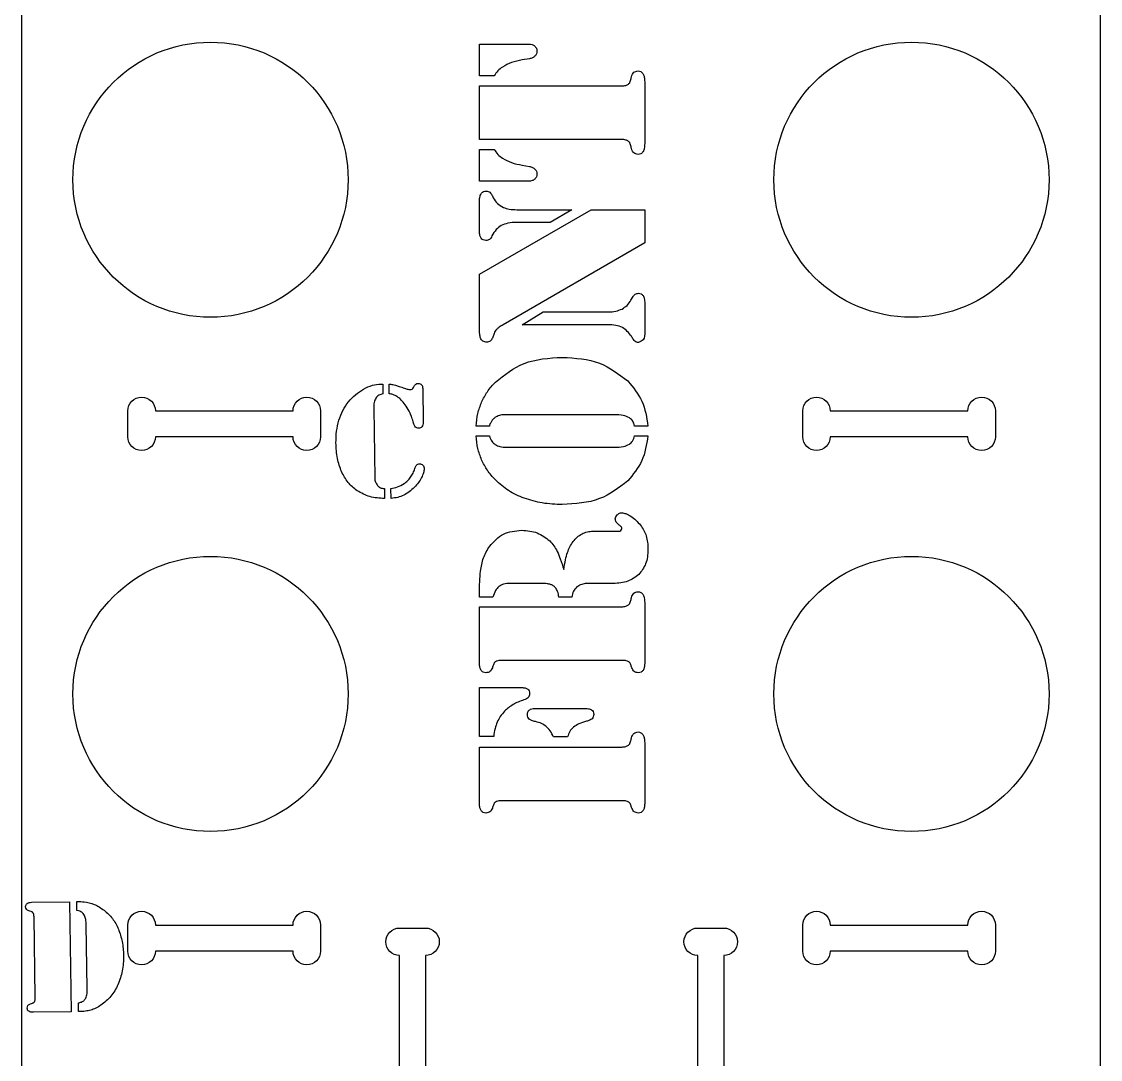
# Model space of a CAD drawing. Header units: inches. Extents: x -96 to 0, y -48 to 0.
# Drawn here: x -20.747 to -15.847, y -23.972 to -19.256 of the extents above; entities that cross this region are included whole.
import ezdxf

# ---------------------------------------------------------------- set-up
doc = ezdxf.new("R2010")
doc.units = ezdxf.units.IN
doc.layers.get('0').update_dxf_attribs({"linetype": 'CONTINUOUS'})

msp = doc.modelspace()

# ---------------------------------------------------------------- linework, layer by layer
for p, q in [((-18.6665, -19.5028), (-18.6665, -19.3583)), ((-18.6665, -19.3583), (-18.4418, -19.3583)), ((-18.4401, -19.4253), (-18.4736, -19.4308)), ((-18.6, -19.5028), (-18.6665, -19.5028)), ((-18.6665, -19.7924), (-18.6665, -19.5484)), ((-18.6665, -19.5484), (-18.0209, -19.5484)), ((-17.9165, -19.5297), (-17.9165, -19.811)), ((-18.0209, -19.7924), (-18.6665, -19.7924)), ((-18.6665, -19.9814), (-18.6665, -19.8369)), ((-18.6665, -19.8369), (-18.6, -19.8369)), ((-18.4736, -19.9088), (-18.4401, -19.9143)), ((-18.4418, -19.9814), (-18.6665, -19.9814)), ((-18.6665, -20.2099), (-18.6665, -20.0726)), ((-18.6665, -20.4034), (-18.1588, -20.111)), ((-18.4973, -20.111), (-18.2467, -20.111)), ((-18.2467, -20.111), (-18.3451, -20.1693)), ((-18.1588, -20.111), (-17.9165, -20.111)), ((-17.9165, -20.111), (-17.9165, -20.261)), ((-18.3451, -20.1693), (-18.4973, -20.1693)), ((-17.9165, -20.261), (-18.5594, -20.6341)), ((-18.6665, -20.644), (-18.6665, -20.4034)), ((-17.9786, -20.5215), (-17.9692, -20.505)), ((-18.4736, -20.6336), (-18.3769, -20.5753)), ((-18.3769, -20.5753), (-18.0824, -20.5753)), ((-17.9165, -20.5374), (-17.9165, -20.6643)), ((-18.6006, -20.6737), (-18.6083, -20.6946)), ((-18.0824, -20.6336), (-18.4736, -20.6336)), ((-19.1146, -20.903), (-19.1062, -20.9033)), ((-19.1062, -20.9033), (-19.1055, -20.9476)), ((-19.0765, -20.9475), (-19.0772, -20.9032)), ((-18.9664, -20.9187), (-18.9617, -20.9098)), ((-18.9245, -20.9235), (-18.9222, -21.0759)), ((-19.1473, -21.0123), (-19.1424, -21.3306)), ((-18.0539, -21.0424), (-18.5451, -21.0424)), ((-18.622, -21.094), (-18.6813, -21.094)), ((-17.9017, -21.094), (-17.9621, -21.094)), ((-18.6813, -21.1391), (-18.622, -21.1391)), ((-17.9621, -21.1391), (-17.9017, -21.1391)), ((-18.5451, -21.1902), (-18.0539, -21.1902)), ((-19.0988, -21.3783), (-19.0981, -21.423)), ((-19.0681, -21.4225), (-19.0688, -21.3778)), ((-18.1511, -21.5715), (-18.0374, -21.5715)), ((-18.3813, -21.8094), (-18.5269, -21.8094)), ((-18.0588, -21.8094), (-18.1511, -21.8094)), ((-18.6665, -21.8715), (-18.6665, -21.8572)), ((-18.6055, -21.8715), (-18.6665, -21.8715)), ((-18.2473, -21.8709), (-18.3061, -21.8709)), ((-17.9165, -21.8957), (-17.9165, -22.1737)), ((-18.6665, -22.1737), (-18.6665, -21.9149)), ((-18.6665, -21.9149), (-18.0209, -21.9149)), ((-18.0165, -22.1588), (-18.5665, -22.1588)), ((-18.6665, -22.5039), (-18.6665, -22.2825)), ((-18.6665, -22.2825), (-18.4747, -22.2825)), ((-18.4028, -22.377), (-18.1934, -22.377)), ((-18.6022, -22.5039), (-18.6665, -22.5039)), ((-18.2665, -22.5067), (-18.3302, -22.5067)), ((-17.9165, -22.533), (-17.9165, -22.811)), ((-18.6665, -22.811), (-18.6665, -22.5523)), ((-18.6665, -22.5523), (-18.0209, -22.5523)), ((-18.0165, -22.7962), (-18.5665, -22.7962)), ((-20.7009, -23.2578), (-20.5284, -23.2552)), ((-20.5284, -23.2552), (-20.5206, -23.7551)), ((-20.4952, -23.2953), (-20.4958, -23.2547)), ((-20.6843, -23.691), (-20.69, -23.3244)), ((-20.4483, -23.6492), (-20.4528, -23.3602)), ((-20.488, -23.7546), (-20.4887, -23.715)), ((-20.5206, -23.7551), (-20.6931, -23.7578))]:
    msp.add_line(p, q)
for points in [[(-17.6755, -23.3747), (-17.5574, -23.3747, -1), (-17.5574, -23.4997), (-17.5574, -33.3908, 0.32705), (-15.8465, -31.055), (-15.8465, -17.055, 1), (-20.7465, -17.055), (-20.7465, -31.055, 0.327738), (-19.0298, -33.3927), (-19.0298, -23.4997, -1), (-19.0298, -23.3747), (-18.9117, -23.3747, -1), (-18.9117, -23.4997), (-18.9117, -33.2192, 0.140052), (-17.6755, -33.2176), (-17.6755, -23.4997, -1)], [(-19.3887, -21.0249), (-19.3887, -21.143, -1), (-19.5137, -21.143), (-20.1387, -21.143, -1), (-20.2637, -21.143), (-20.2637, -21.0249, -1), (-20.1387, -21.0249), (-19.5137, -21.0249, -1)], [(-17.1985, -21.143), (-17.1985, -21.0249, -1), (-17.0735, -21.0249), (-16.4485, -21.0249, -1), (-16.3235, -21.0249), (-16.3235, -21.143, -1), (-16.4485, -21.143), (-17.0735, -21.143, -1)], [(-20.2637, -23.4793), (-20.2637, -23.3612, -1), (-20.1387, -23.3612), (-19.5137, -23.3612, -1), (-19.3887, -23.3612), (-19.3887, -23.4793, -1), (-19.5137, -23.4793), (-20.1387, -23.4793, -1)], [(-17.1985, -23.4793), (-17.1985, -23.3612, -1), (-17.0735, -23.3612), (-16.4485, -23.3612, -1), (-16.3235, -23.3612), (-16.3235, -23.4793, -1), (-16.4485, -23.4793), (-17.0735, -23.4793, -1)]]:
    msp.add_lwpolyline(points, format="xyb", close=True)
for centre in [(-19.8882, -19.9749), (-16.7048, -19.9749), (-19.8882, -22.3112), (-16.7048, -22.3112)]:
    msp.add_circle(centre, 0.625)
for points, knots in [([(-18.4418, -19.3583), (-18.4368, -19.3586), (-18.4273, -19.3592), (-18.4196, -19.3647), (-18.4159, -19.3674)], [0, 0, 0, 0, 0.03708432, 0.07080228, 0.07080228, 0.07080228, 0.07080228]), ([(-18.4159, -19.3674), (-18.4131, -19.3706), (-18.4072, -19.3773), (-18.4064, -19.3862), (-18.4061, -19.3907)], [0, 0, 0, 0, 0.03238661, 0.06594983, 0.06594983, 0.06594983, 0.06594983]), ([(-18.4061, -19.3907), (-18.4064, -19.3951), (-18.4071, -19.4036), (-18.4125, -19.4103), (-18.4151, -19.4135)], [0, 0, 0, 0, 0.03243916, 0.06364702, 0.06364702, 0.06364702, 0.06364702]), ([(-18.4736, -19.4308), (-18.4898, -19.434), (-18.5209, -19.4402), (-18.5488, -19.4554), (-18.5621, -19.4627)], [0, 0, 0, 0, 0.1249013, 0.2400624, 0.2400624, 0.2400624, 0.2400624]), ([(-18.4151, -19.4135), (-18.4186, -19.4163), (-18.4259, -19.4222), (-18.4352, -19.4243), (-18.4401, -19.4253)], [0, 0, 0, 0, 0.0333425, 0.07108909, 0.07108909, 0.07108909, 0.07108909]), ([(-18.5621, -19.4627), (-18.5695, -19.4681), (-18.5845, -19.4792), (-18.5948, -19.4949), (-18.6, -19.5028)], [0, 0, 0, 0, 0.0693761, 0.1411802, 0.1411802, 0.1411802, 0.1411802]), ([(-17.9764, -19.5067), (-17.9738, -19.499), (-17.9688, -19.4842), (-17.9535, -19.4815), (-17.9462, -19.4803)], [0, 0, 0, 0, 0.0569732, 0.1096019, 0.1096019, 0.1096019, 0.1096019]), ([(-17.9462, -19.4803), (-17.9416, -19.481), (-17.9319, -19.4825), (-17.9261, -19.4904), (-17.9231, -19.4946)], [0, 0, 0, 0, 0.03402827, 0.07154099, 0.07154099, 0.07154099, 0.07154099]), ([(-17.9231, -19.4946), (-17.9212, -19.4992), (-17.9165, -19.5104), (-17.9165, -19.5226), (-17.9165, -19.5297)], [0, 0, 0, 0, 0.03773883, 0.09163268, 0.09163268, 0.09163268, 0.09163268]), ([(-18.0209, -19.5484), (-18.0146, -19.5483), (-18.0036, -19.5482), (-17.9941, -19.5426), (-17.9901, -19.5402)], [0, 0, 0, 0, 0.04704462, 0.0821525, 0.0821525, 0.0821525, 0.0821525]), ([(-17.9901, -19.5402), (-17.9885, -19.5388), (-17.9857, -19.5365), (-17.984, -19.5333), (-17.9833, -19.5319)], [0, 0, 0, 0, 0.01567019, 0.02748822, 0.02748822, 0.02748822, 0.02748822]), ([(-17.9833, -19.5319), (-17.9824, -19.5292), (-17.98, -19.5208), (-17.9778, -19.5123), (-17.9764, -19.5067)], [0, 0, 0, 0, 0.02180639, 0.06653113, 0.06653113, 0.06653113, 0.06653113]), ([(-17.9901, -19.8006), (-17.9941, -19.7982), (-18.0036, -19.7926), (-18.0146, -19.7925), (-18.0209, -19.7924)], [0, 0, 0, 0, 0.03510724, 0.08215221, 0.08215221, 0.08215221, 0.08215221]), ([(-18.6, -19.8369), (-18.5948, -19.8449), (-18.5847, -19.8607), (-18.5695, -19.8716), (-18.5621, -19.877)], [0, 0, 0, 0, 0.0723646, 0.1412972, 0.1412972, 0.1412972, 0.1412972]), ([(-17.9833, -19.8083), (-17.984, -19.807), (-17.9856, -19.8039), (-17.9885, -19.8018), (-17.9901, -19.8006)], [0, 0, 0, 0, 0.01152046, 0.0264876, 0.0264876, 0.0264876, 0.0264876]), ([(-17.9764, -19.8336), (-17.9778, -19.8279), (-17.98, -19.8194), (-17.9824, -19.811), (-17.9833, -19.8083)], [0, 0, 0, 0, 0.0447248, 0.06653112, 0.06653112, 0.06653112, 0.06653112]), ([(-17.9462, -19.8599), (-17.9535, -19.8587), (-17.9688, -19.8561), (-17.9738, -19.8413), (-17.9764, -19.8336)], [0, 0, 0, 0, 0.0526287, 0.1096019, 0.1096019, 0.1096019, 0.1096019]), ([(-17.9165, -19.811), (-17.9166, -19.8182), (-17.9168, -19.8309), (-17.9218, -19.8425), (-17.9239, -19.8476)], [0, 0, 0, 0, 0.05411088, 0.09549994, 0.09549994, 0.09549994, 0.09549994]), ([(-18.5621, -19.877), (-18.5488, -19.8843), (-18.5209, -19.8994), (-18.4898, -19.9056), (-18.4736, -19.9088)], [0, 0, 0, 0, 0.1151612, 0.2400624, 0.2400624, 0.2400624, 0.2400624]), ([(-17.9239, -19.8476), (-17.9267, -19.8512), (-17.9324, -19.8585), (-17.9415, -19.8594), (-17.9462, -19.8599)], [0, 0, 0, 0, 0.03330596, 0.06719887, 0.06719887, 0.06719887, 0.06719887]), ([(-18.4401, -19.9143), (-18.4352, -19.9154), (-18.4259, -19.9174), (-18.4186, -19.9234), (-18.4151, -19.9262)], [0, 0, 0, 0, 0.03774658, 0.07108909, 0.07108909, 0.07108909, 0.07108909]), ([(-18.4151, -19.9262), (-18.4125, -19.9294), (-18.4071, -19.9361), (-18.4064, -19.9446), (-18.4061, -19.949)], [0, 0, 0, 0, 0.03120786, 0.06364702, 0.06364702, 0.06364702, 0.06364702]), ([(-18.4159, -19.9723), (-18.4196, -19.975), (-18.4273, -19.9805), (-18.4368, -19.9811), (-18.4418, -19.9814)], [0, 0, 0, 0, 0.03371782, 0.07080195, 0.07080195, 0.07080195, 0.07080195]), ([(-18.4061, -19.949), (-18.4064, -19.9535), (-18.4072, -19.9623), (-18.4131, -19.969), (-18.4159, -19.9723)], [0, 0, 0, 0, 0.03356416, 0.06595038, 0.06595038, 0.06595038, 0.06595038]), ([(-18.6665, -20.0726), (-18.6666, -20.0646), (-18.6667, -20.0515), (-18.6602, -20.0402), (-18.6577, -20.0358)], [0, 0, 0, 0, 0.05922792, 0.09761489, 0.09761489, 0.09761489, 0.09761489]), ([(-18.6577, -20.0358), (-18.6547, -20.033), (-18.6487, -20.0277), (-18.6407, -20.0268), (-18.6368, -20.0264)], [0, 0, 0, 0, 0.03021816, 0.05943631, 0.05943631, 0.05943631, 0.05943631]), ([(-18.6368, -20.0264), (-18.6334, -20.0265), (-18.6271, -20.0267), (-18.6219, -20.0301), (-18.6195, -20.0317)], [0, 0, 0, 0, 0.02585756, 0.04669954, 0.04669954, 0.04669954, 0.04669954]), ([(-18.6195, -20.0317), (-18.6172, -20.0345), (-18.6109, -20.0422), (-18.6066, -20.0511), (-18.6039, -20.0567)], [0, 0, 0, 0, 0.02836754, 0.07513411, 0.07513411, 0.07513411, 0.07513411]), ([(-18.6039, -20.0567), (-18.5982, -20.0658), (-18.5867, -20.0843), (-18.5678, -20.0951), (-18.5583, -20.1006)], [0, 0, 0, 0, 0.0805992, 0.1631501, 0.1631501, 0.1631501, 0.1631501]), ([(-18.5583, -20.1006), (-18.5495, -20.1036), (-18.5298, -20.1105), (-18.5089, -20.1108), (-18.4973, -20.111)], [0, 0, 0, 0, 0.0702134, 0.158038, 0.158038, 0.158038, 0.158038]), ([(-18.5679, -20.1827), (-18.5759, -20.1885), (-18.5935, -20.2011), (-18.6042, -20.22), (-18.6099, -20.2303)], [0, 0, 0, 0, 0.074628, 0.1629284, 0.1629284, 0.1629284, 0.1629284]), ([(-18.4973, -20.1693), (-18.511, -20.1695), (-18.5354, -20.1699), (-18.558, -20.1788), (-18.5679, -20.1827)], [0, 0, 0, 0, 0.1038017, 0.1839035, 0.1839035, 0.1839035, 0.1839035]), ([(-18.6596, -20.241), (-18.6616, -20.2369), (-18.6663, -20.2271), (-18.6664, -20.2162), (-18.6665, -20.2099)], [0, 0, 0, 0, 0.0345018, 0.081631, 0.081631, 0.081631, 0.081631]), ([(-18.6099, -20.2303), (-18.6116, -20.2337), (-18.6146, -20.2397), (-18.6196, -20.2442), (-18.6217, -20.2462)], [0, 0, 0, 0, 0.02869341, 0.05077419, 0.05077419, 0.05077419, 0.05077419]), ([(-18.6379, -20.2506), (-18.6424, -20.2503), (-18.6509, -20.2498), (-18.6569, -20.2438), (-18.6596, -20.241)], [0, 0, 0, 0, 0.03318872, 0.06220488, 0.06220488, 0.06220488, 0.06220488]), ([(-18.6217, -20.2462), (-18.6241, -20.2475), (-18.6291, -20.2502), (-18.6349, -20.2505), (-18.6379, -20.2506)], [0, 0, 0, 0, 0.02014037, 0.04316329, 0.04316329, 0.04316329, 0.04316329]), ([(-18.0192, -20.5624), (-18.0113, -20.5573), (-17.9947, -20.5467), (-17.9841, -20.5301), (-17.9786, -20.5215)], [0, 0, 0, 0, 0.0712118, 0.1481097, 0.1481097, 0.1481097, 0.1481097]), ([(-17.9692, -20.505), (-17.9662, -20.5008), (-17.96, -20.4925), (-17.9497, -20.4913), (-17.9445, -20.4907)], [0, 0, 0, 0, 0.0377538, 0.07549488, 0.07549488, 0.07549488, 0.07549488]), ([(-17.9445, -20.4907), (-17.9405, -20.4912), (-17.9322, -20.4921), (-17.9265, -20.4981), (-17.9236, -20.5012)], [0, 0, 0, 0, 0.03004818, 0.06100602, 0.06100602, 0.06100602, 0.06100602]), ([(-17.9236, -20.5012), (-17.9216, -20.5056), (-17.9163, -20.517), (-17.9164, -20.5297), (-17.9165, -20.5374)], [0, 0, 0, 0, 0.03680022, 0.09489515, 0.09489515, 0.09489515, 0.09489515]), ([(-18.0824, -20.5753), (-18.0706, -20.575), (-18.0487, -20.5744), (-18.0285, -20.5662), (-18.0192, -20.5624)], [0, 0, 0, 0, 0.0893468, 0.1649829, 0.1649829, 0.1649829, 0.1649829]), ([(-18.6626, -20.6946), (-18.6637, -20.6888), (-18.6669, -20.6721), (-18.6667, -20.6551), (-18.6665, -20.644)], [0, 0, 0, 0, 0.0445679, 0.1290373, 0.1290373, 0.1290373, 0.1290373]), ([(-18.5885, -20.6539), (-18.5911, -20.6567), (-18.5964, -20.6625), (-18.5991, -20.6699), (-18.6006, -20.6737)], [0, 0, 0, 0, 0.02877083, 0.05937885, 0.05937885, 0.05937885, 0.05937885]), ([(-18.5594, -20.6341), (-18.5654, -20.6376), (-18.5756, -20.6435), (-18.5847, -20.6509), (-18.5885, -20.6539)], [0, 0, 0, 0, 0.05296044, 0.08952892, 0.08952892, 0.08952892, 0.08952892]), ([(-17.9764, -20.6863), (-17.9889, -20.671), (-18.0161, -20.6377), (-18.0592, -20.635), (-18.0824, -20.6336)], [0, 0, 0, 0, 0.144844, 0.3132391, 0.3132391, 0.3132391, 0.3132391]), ([(-17.9165, -20.6643), (-17.9163, -20.6787), (-17.9159, -20.7024), (-17.9368, -20.711), (-17.9451, -20.7143)], [0, 0, 0, 0, 0.0969622, 0.1599744, 0.1599744, 0.1599744, 0.1599744]), ([(-18.6514, -20.7077), (-18.6538, -20.706), (-18.6587, -20.7025), (-18.6613, -20.6972), (-18.6626, -20.6946)], [0, 0, 0, 0, 0.02264957, 0.04463946, 0.04463946, 0.04463946, 0.04463946]), ([(-18.6341, -20.7127), (-18.6371, -20.7125), (-18.6433, -20.7121), (-18.6487, -20.7092), (-18.6514, -20.7077)], [0, 0, 0, 0, 0.02306772, 0.04618324, 0.04618324, 0.04618324, 0.04618324]), ([(-18.6181, -20.7077), (-18.6206, -20.7092), (-18.6255, -20.7121), (-18.6312, -20.7125), (-18.6341, -20.7127)], [0, 0, 0, 0, 0.02137719, 0.04289056, 0.04289056, 0.04289056, 0.04289056]), ([(-18.6083, -20.6946), (-18.6094, -20.6972), (-18.6115, -20.7024), (-18.6159, -20.706), (-18.6181, -20.7077)], [0, 0, 0, 0, 0.02122293, 0.04244564, 0.04244564, 0.04244564, 0.04244564]), ([(-17.9607, -20.7091), (-17.9631, -20.7064), (-17.9691, -20.6994), (-17.9736, -20.6913), (-17.9764, -20.6863)], [0, 0, 0, 0, 0.02727355, 0.07041673, 0.07041673, 0.07041673, 0.07041673]), ([(-17.9451, -20.7143), (-17.9481, -20.7142), (-17.9538, -20.7139), (-17.9585, -20.7106), (-17.9607, -20.7091)], [0, 0, 0, 0, 0.02274687, 0.04267561, 0.04267561, 0.04267561, 0.04267561]), ([(-18.5945, -20.894), (-18.5527, -20.8614), (-18.4638, -20.7918), (-18.3507, -20.7853), (-18.2907, -20.7819)], [0, 0, 0, 0, 0.394574, 0.8402583, 0.8402583, 0.8402583, 0.8402583]), ([(-18.2907, -20.7819), (-18.232, -20.7851), (-18.1217, -20.7911), (-18.0343, -20.8579), (-17.9934, -20.8891)], [0, 0, 0, 0, 0.4362311, 0.8192709, 0.8192709, 0.8192709, 0.8192709]), ([(-19.1928, -20.9258), (-19.1798, -20.9193), (-19.1551, -20.907), (-19.1276, -20.9043), (-19.1146, -20.903)], [0, 0, 0, 0, 0.1097755, 0.2085421, 0.2085421, 0.2085421, 0.2085421]), ([(-19.0772, -20.9032), (-19.0718, -20.904), (-19.062, -20.9055), (-19.0523, -20.9079), (-19.048, -20.9089)], [0, 0, 0, 0, 0.04199412, 0.07567327, 0.07567327, 0.07567327, 0.07567327]), ([(-19.048, -20.9089), (-19.0427, -20.9105), (-19.0291, -20.9147), (-19.0156, -20.9194), (-19.0073, -20.9222)], [0, 0, 0, 0, 0.0419638, 0.1087272, 0.1087272, 0.1087272, 0.1087272]), ([(-19.0073, -20.9222), (-19.0022, -20.924), (-18.994, -20.9269), (-18.9855, -20.928), (-18.9823, -20.9284)], [0, 0, 0, 0, 0.0414891, 0.06558096, 0.06558096, 0.06558096, 0.06558096]), ([(-18.9823, -20.9284), (-18.979, -20.928), (-18.9723, -20.927), (-18.9683, -20.9215), (-18.9664, -20.9187)], [0, 0, 0, 0, 0.02448392, 0.04949259, 0.04949259, 0.04949259, 0.04949259]), ([(-18.9617, -20.9098), (-18.9599, -20.9072), (-18.9559, -20.9017), (-18.949, -20.9011), (-18.9454, -20.9008)], [0, 0, 0, 0, 0.02319598, 0.0496113, 0.0496113, 0.0496113, 0.0496113]), ([(-18.9454, -20.9008), (-18.9423, -20.9009), (-18.9366, -20.9011), (-18.9322, -20.9047), (-18.9301, -20.9064)], [0, 0, 0, 0, 0.02252306, 0.04236138, 0.04236138, 0.04236138, 0.04236138]), ([(-18.9301, -20.9064), (-18.9285, -20.9087), (-18.925, -20.9138), (-18.9247, -20.9201), (-18.9245, -20.9235)], [0, 0, 0, 0, 0.02097701, 0.04655381, 0.04655381, 0.04655381, 0.04655381]), ([(-18.6572, -20.9855), (-18.649, -20.9692), (-18.6324, -20.9359), (-18.6073, -20.9082), (-18.5945, -20.894)], [0, 0, 0, 0, 0.1379084, 0.282783, 0.282783, 0.282783, 0.282783]), ([(-17.9934, -20.8891), (-17.969, -20.9185), (-17.9194, -20.9782), (-17.9076, -21.055), (-17.9017, -21.094)], [0, 0, 0, 0, 0.2858046, 0.5800347, 0.5800347, 0.5800347, 0.5800347]), ([(-19.2621, -20.9841), (-19.252, -20.9726), (-19.2318, -20.9498), (-19.2058, -20.9338), (-19.1928, -20.9258)], [0, 0, 0, 0, 0.1153785, 0.2309523, 0.2309523, 0.2309523, 0.2309523]), ([(-19.1374, -20.9671), (-19.1404, -20.9734), (-19.1472, -20.9877), (-19.1473, -21.0035), (-19.1473, -21.0123)], [0, 0, 0, 0, 0.0526572, 0.118828, 0.118828, 0.118828, 0.118828]), ([(-19.1055, -20.9476), (-19.1121, -20.9492), (-19.1249, -20.9523), (-19.1334, -20.9623), (-19.1374, -20.9671)], [0, 0, 0, 0, 0.05060656, 0.09733552, 0.09733552, 0.09733552, 0.09733552]), ([(-19.0464, -20.9571), (-19.0511, -20.9548), (-19.0607, -20.9501), (-19.0712, -20.9484), (-19.0765, -20.9475)], [0, 0, 0, 0, 0.03981913, 0.08086786, 0.08086786, 0.08086786, 0.08086786]), ([(-19.0189, -20.9792), (-19.0233, -20.9748), (-19.0317, -20.9664), (-19.0417, -20.9601), (-19.0464, -20.9571)], [0, 0, 0, 0, 0.04762707, 0.08976841, 0.08976841, 0.08976841, 0.08976841]), ([(-19.3049, -21.0677), (-19.2996, -21.0524), (-19.2894, -21.0224), (-19.271, -20.9966), (-19.2621, -20.9841)], [0, 0, 0, 0, 0.1228758, 0.2398036, 0.2398036, 0.2398036, 0.2398036]), ([(-18.9821, -21.035), (-18.9875, -21.0243), (-18.9975, -21.0043), (-19.0121, -20.9872), (-19.0189, -20.9792)], [0, 0, 0, 0, 0.0907417, 0.1703877, 0.1703877, 0.1703877, 0.1703877]), ([(-18.6813, -21.094), (-18.6797, -21.0749), (-18.6766, -21.0376), (-18.6635, -21.0026), (-18.6572, -20.9855)], [0, 0, 0, 0, 0.1454959, 0.2835813, 0.2835813, 0.2835813, 0.2835813]), ([(-19.3185, -21.171), (-19.3182, -21.1531), (-19.3177, -21.1182), (-19.3091, -21.0842), (-19.3049, -21.0677)], [0, 0, 0, 0, 0.1360654, 0.2655315, 0.2655315, 0.2655315, 0.2655315]), ([(-18.9664, -21.0802), (-18.9689, -21.0716), (-18.9733, -21.0562), (-18.9795, -21.0415), (-18.9821, -21.035)], [0, 0, 0, 0, 0.0683755, 0.1215984, 0.1215984, 0.1215984, 0.1215984]), ([(-18.6094, -21.0679), (-18.6116, -21.0715), (-18.6168, -21.0798), (-18.6201, -21.0889), (-18.622, -21.094)], [0, 0, 0, 0, 0.0325233, 0.07382833, 0.07382833, 0.07382833, 0.07382833]), ([(-18.5912, -21.0523), (-18.5948, -21.0545), (-18.6017, -21.0588), (-18.6069, -21.065), (-18.6094, -21.0679)], [0, 0, 0, 0, 0.0319416, 0.06119801, 0.06119801, 0.06119801, 0.06119801]), ([(-18.5451, -21.0424), (-18.5539, -21.0426), (-18.57, -21.043), (-18.5846, -21.0494), (-18.5912, -21.0523)], [0, 0, 0, 0, 0.0665881, 0.1209001, 0.1209001, 0.1209001, 0.1209001]), ([(-17.9857, -21.0572), (-17.995, -21.0529), (-18.0165, -21.0429), (-18.0403, -21.0426), (-18.0539, -21.0424)], [0, 0, 0, 0, 0.0772301, 0.178849, 0.178849, 0.178849, 0.178849]), ([(-17.9706, -21.0718), (-17.9726, -21.0691), (-17.9769, -21.0635), (-17.9827, -21.0594), (-17.9857, -21.0572)], [0, 0, 0, 0, 0.02526249, 0.05356986, 0.05356986, 0.05356986, 0.05356986]), ([(-18.9575, -21.0986), (-18.9593, -21.0962), (-18.9634, -21.0907), (-18.9653, -21.084), (-18.9664, -21.0802)], [0, 0, 0, 0, 0.02254969, 0.05219371, 0.05219371, 0.05219371, 0.05219371]), ([(-18.9433, -21.104), (-18.9461, -21.1039), (-18.9514, -21.1036), (-18.9555, -21.1002), (-18.9575, -21.0986)], [0, 0, 0, 0, 0.02044044, 0.03950591, 0.03950591, 0.03950591, 0.03950591]), ([(-18.9284, -21.0972), (-18.9306, -21.0992), (-18.9349, -21.103), (-18.9406, -21.1037), (-18.9433, -21.104)], [0, 0, 0, 0, 0.02187558, 0.04254043, 0.04254043, 0.04254043, 0.04254043]), ([(-18.9222, -21.0759), (-18.9222, -21.0802), (-18.9223, -21.088), (-18.9265, -21.0944), (-18.9284, -21.0972)], [0, 0, 0, 0, 0.03237078, 0.05758627, 0.05758627, 0.05758627, 0.05758627]), ([(-17.9621, -21.094), (-17.9632, -21.0897), (-17.9651, -21.0819), (-17.9689, -21.0749), (-17.9706, -21.0718)], [0, 0, 0, 0, 0.03366932, 0.06074117, 0.06074117, 0.06074117, 0.06074117]), ([(-18.6572, -21.2473), (-18.6635, -21.2303), (-18.6766, -21.1954), (-18.6797, -21.1582), (-18.6813, -21.1391)], [0, 0, 0, 0, 0.1375879, 0.2829107, 0.2829107, 0.2829107, 0.2829107]), ([(-18.622, -21.1391), (-18.6187, -21.1475), (-18.6128, -21.1628), (-18.6006, -21.1737), (-18.5951, -21.1786)], [0, 0, 0, 0, 0.0675651, 0.1230799, 0.1230799, 0.1230799, 0.1230799]), ([(-17.9017, -21.1391), (-17.9078, -21.1779), (-17.9198, -21.2544), (-17.9691, -21.3141), (-17.9934, -21.3435)], [0, 0, 0, 0, 0.2933809, 0.5785015, 0.5785015, 0.5785015, 0.5785015]), ([(-17.9857, -21.177), (-17.9805, -21.1724), (-17.9689, -21.1622), (-17.9645, -21.1473), (-17.9621, -21.1391)], [0, 0, 0, 0, 0.0518187, 0.1155081, 0.1155081, 0.1155081, 0.1155081]), ([(-19.2931, -21.3013), (-19.3002, -21.2815), (-19.3154, -21.2394), (-19.3174, -21.1947), (-19.3185, -21.171)], [0, 0, 0, 0, 0.1593223, 0.3386947, 0.3386947, 0.3386947, 0.3386947]), ([(-18.5951, -21.1786), (-18.5882, -21.182), (-18.5725, -21.1896), (-18.5549, -21.19), (-18.5451, -21.1902)], [0, 0, 0, 0, 0.0577303, 0.1317122, 0.1317122, 0.1317122, 0.1317122]), ([(-18.0539, -21.1902), (-18.0399, -21.1901), (-18.0162, -21.1901), (-17.9946, -21.1808), (-17.9857, -21.177)], [0, 0, 0, 0, 0.1050047, 0.1778574, 0.1778574, 0.1778574, 0.1778574]), ([(-18.9519, -21.2703), (-18.9501, -21.2688), (-18.9464, -21.2658), (-18.9415, -21.2654), (-18.939, -21.2652)], [0, 0, 0, 0, 0.01732296, 0.03607942, 0.03607942, 0.03607942, 0.03607942]), ([(-18.939, -21.2652), (-18.9362, -21.2654), (-18.9306, -21.2659), (-18.9263, -21.2696), (-18.9242, -21.2715)], [0, 0, 0, 0, 0.02089265, 0.04182666, 0.04182666, 0.04182666, 0.04182666]), ([(-18.5945, -21.3385), (-18.6073, -21.3244), (-18.6323, -21.2968), (-18.649, -21.2635), (-18.6572, -21.2473)], [0, 0, 0, 0, 0.1447397, 0.2821907, 0.2821907, 0.2821907, 0.2821907]), ([(-19.2221, -21.3879), (-19.2368, -21.3762), (-19.2666, -21.3524), (-19.2842, -21.3185), (-19.2931, -21.3013)], [0, 0, 0, 0, 0.1414225, 0.2872883, 0.2872883, 0.2872883, 0.2872883]), ([(-18.9794, -21.3264), (-18.9754, -21.3203), (-18.9673, -21.308), (-18.9626, -21.2941), (-18.9603, -21.2871)], [0, 0, 0, 0, 0.0556729, 0.1115002, 0.1115002, 0.1115002, 0.1115002]), ([(-18.9603, -21.2871), (-18.9592, -21.2836), (-18.9573, -21.2776), (-18.9535, -21.2725), (-18.9519, -21.2703)], [0, 0, 0, 0, 0.02740586, 0.04795716, 0.04795716, 0.04795716, 0.04795716]), ([(-18.9181, -21.2879), (-18.9188, -21.2941), (-18.9203, -21.3082), (-18.9266, -21.3209), (-18.9301, -21.328)], [0, 0, 0, 0, 0.046978, 0.1071319, 0.1071319, 0.1071319, 0.1071319]), ([(-18.9242, -21.2715), (-18.9225, -21.2739), (-18.9189, -21.2788), (-18.9184, -21.2848), (-18.9181, -21.2879)], [0, 0, 0, 0, 0.02190036, 0.04522658, 0.04522658, 0.04522658, 0.04522658]), ([(-19.1424, -21.3306), (-19.1422, -21.3335), (-19.1417, -21.3396), (-19.1397, -21.3453), (-19.1386, -21.3483)], [0, 0, 0, 0, 0.02209155, 0.046166, 0.046166, 0.046166, 0.046166]), ([(-19.1386, -21.3483), (-19.1374, -21.3513), (-19.135, -21.3569), (-19.1312, -21.3618), (-19.1294, -21.3641)], [0, 0, 0, 0, 0.02419774, 0.04661745, 0.04661745, 0.04661745, 0.04661745]), ([(-19.0688, -21.3778), (-19.0588, -21.376), (-19.0376, -21.3722), (-19.019, -21.3612), (-19.009, -21.3553)], [0, 0, 0, 0, 0.0762423, 0.1633111, 0.1633111, 0.1633111, 0.1633111]), ([(-19.009, -21.3553), (-19.0036, -21.3513), (-18.9924, -21.3431), (-18.9838, -21.3321), (-18.9794, -21.3264)], [0, 0, 0, 0, 0.0512969, 0.1054316, 0.1054316, 0.1054316, 0.1054316]), ([(-18.9301, -21.328), (-18.9346, -21.3358), (-18.9435, -21.3516), (-18.9557, -21.365), (-18.9619, -21.3718)], [0, 0, 0, 0, 0.0679426, 0.1376019, 0.1376019, 0.1376019, 0.1376019]), ([(-18.4635, -21.4223), (-18.4881, -21.4119), (-18.5365, -21.3914), (-18.5754, -21.356), (-18.5945, -21.3385)], [0, 0, 0, 0, 0.2019895, 0.3976419, 0.3976419, 0.3976419, 0.3976419]), ([(-17.9934, -21.3435), (-18.0343, -21.3747), (-18.1217, -21.4414), (-18.232, -21.4474), (-18.2907, -21.4506)], [0, 0, 0, 0, 0.3830398, 0.8192709, 0.8192709, 0.8192709, 0.8192709]), ([(-19.0981, -21.423), (-19.1208, -21.422), (-19.1649, -21.42), (-19.2034, -21.3984), (-19.2221, -21.3879)], [0, 0, 0, 0, 0.170264, 0.3314041, 0.3314041, 0.3314041, 0.3314041]), ([(-19.1294, -21.3641), (-19.1275, -21.3663), (-19.1239, -21.3704), (-19.1191, -21.3731), (-19.1168, -21.3744)], [0, 0, 0, 0, 0.02212552, 0.04154489, 0.04154489, 0.04154489, 0.04154489]), ([(-19.1168, -21.3744), (-19.1142, -21.3753), (-19.1084, -21.3774), (-19.1022, -21.378), (-19.0988, -21.3783)], [0, 0, 0, 0, 0.0208528, 0.04699041, 0.04699041, 0.04699041, 0.04699041]), ([(-19.011, -21.4084), (-19.0198, -21.4121), (-19.0382, -21.4196), (-19.0579, -21.4215), (-19.0681, -21.4225)], [0, 0, 0, 0, 0.0725626, 0.1501154, 0.1501154, 0.1501154, 0.1501154]), ([(-18.9619, -21.3718), (-18.9696, -21.3793), (-18.9844, -21.3937), (-19.0024, -21.4037), (-19.011, -21.4084)], [0, 0, 0, 0, 0.0820577, 0.1561965, 0.1561965, 0.1561965, 0.1561965]), ([(-18.2907, -21.4506), (-18.3212, -21.4496), (-18.3801, -21.4477), (-18.4364, -21.4306), (-18.4635, -21.4223)], [0, 0, 0, 0, 0.2318444, 0.4464939, 0.4464939, 0.4464939, 0.4464939]), ([(-18.0506, -21.516), (-18.05, -21.5127), (-18.0487, -21.5055), (-18.0435, -21.5002), (-18.0407, -21.4973)], [0, 0, 0, 0, 0.02454217, 0.05483862, 0.05483862, 0.05483862, 0.05483862]), ([(-18.0407, -21.4973), (-18.0375, -21.4946), (-18.0318, -21.4896), (-18.0243, -21.4885), (-18.0209, -21.488)], [0, 0, 0, 0, 0.03078437, 0.05659585, 0.05659585, 0.05659585, 0.05659585]), ([(-18.0209, -21.488), (-18.0145, -21.489), (-17.9995, -21.4912), (-17.9867, -21.4995), (-17.9794, -21.5042)], [0, 0, 0, 0, 0.0490656, 0.1142386, 0.1142386, 0.1142386, 0.1142386]), ([(-17.9794, -21.5042), (-17.9714, -21.51), (-17.9553, -21.5217), (-17.9423, -21.5369), (-17.9357, -21.5446)], [0, 0, 0, 0, 0.0747889, 0.151573, 0.151573, 0.151573, 0.151573]), ([(-18.0319, -21.544), (-18.0373, -21.5398), (-18.0468, -21.5325), (-18.0494, -21.521), (-18.0506, -21.516)], [0, 0, 0, 0, 0.0500827, 0.08792709, 0.08792709, 0.08792709, 0.08792709]), ([(-18.0374, -21.5715), (-18.0323, -21.5714), (-18.0236, -21.5713), (-18.0209, -21.5633), (-18.0198, -21.5599)], [0, 0, 0, 0, 0.03428647, 0.05894026, 0.05894026, 0.05894026, 0.05894026]), ([(-18.0223, -21.5525), (-18.0235, -21.5513), (-18.0264, -21.5482), (-18.0298, -21.5456), (-18.0319, -21.544)], [0, 0, 0, 0, 0.01307564, 0.03266538, 0.03266538, 0.03266538, 0.03266538]), ([(-18.0198, -21.5599), (-18.0199, -21.5586), (-18.0201, -21.5559), (-18.0215, -21.5536), (-18.0223, -21.5525)], [0, 0, 0, 0, 0.01041182, 0.02017167, 0.02017167, 0.02017167, 0.02017167]), ([(-17.9357, -21.5446), (-17.9301, -21.5522), (-17.9191, -21.5672), (-17.9127, -21.5848), (-17.9096, -21.5935)], [0, 0, 0, 0, 0.0716084, 0.1414558, 0.1414558, 0.1414558, 0.1414558]), ([(-18.6203, -21.6396), (-18.6012, -21.6186), (-18.5621, -21.5758), (-18.5042, -21.5704), (-18.4747, -21.5676)], [0, 0, 0, 0, 0.2087148, 0.4260558, 0.4260558, 0.4260558, 0.4260558]), ([(-18.4747, -21.5676), (-18.4504, -21.5694), (-18.4031, -21.5728), (-18.3658, -21.6019), (-18.3478, -21.616)], [0, 0, 0, 0, 0.1816006, 0.3520332, 0.3520332, 0.3520332, 0.3520332]), ([(-18.2418, -21.6193), (-18.2359, -21.6121), (-18.2244, -21.5979), (-18.2088, -21.5885), (-18.2011, -21.5838)], [0, 0, 0, 0, 0.0702569, 0.1379026, 0.1379026, 0.1379026, 0.1379026]), ([(-18.2011, -21.5838), (-18.1931, -21.5802), (-18.1772, -21.5731), (-18.1598, -21.572), (-18.1511, -21.5715)], [0, 0, 0, 0, 0.0660938, 0.1318088, 0.1318088, 0.1318088, 0.1318088]), ([(-17.9096, -21.5935), (-17.9073, -21.603), (-17.9023, -21.6234), (-17.9019, -21.6444), (-17.9017, -21.6556)], [0, 0, 0, 0, 0.074483, 0.1594169, 0.1594169, 0.1594169, 0.1594169]), ([(-18.6621, -21.7534), (-18.6589, -21.7328), (-18.6526, -21.6921), (-18.631, -21.657), (-18.6203, -21.6396)], [0, 0, 0, 0, 0.1569375, 0.3105163, 0.3105163, 0.3105163, 0.3105163]), ([(-18.3478, -21.616), (-18.3412, -21.6231), (-18.3277, -21.6374), (-18.3184, -21.6548), (-18.3137, -21.6635)], [0, 0, 0, 0, 0.0738518, 0.1490967, 0.1490967, 0.1490967, 0.1490967]), ([(-18.267, -21.6685), (-18.2637, -21.6597), (-18.2571, -21.6423), (-18.2468, -21.6269), (-18.2418, -21.6193)], [0, 0, 0, 0, 0.0714459, 0.1408292, 0.1408292, 0.1408292, 0.1408292]), ([(-17.9017, -21.6556), (-17.9029, -21.6779), (-17.9053, -21.72), (-17.9311, -21.7532), (-17.9431, -21.7687)], [0, 0, 0, 0, 0.1660859, 0.312715, 0.312715, 0.312715, 0.312715]), ([(-18.3137, -21.6635), (-18.3089, -21.6749), (-18.2974, -21.7018), (-18.2889, -21.7299), (-18.2841, -21.7462)], [0, 0, 0, 0, 0.0940442, 0.2233037, 0.2233037, 0.2233037, 0.2233037]), ([(-18.2841, -21.7462), (-18.2817, -21.7312), (-18.2776, -21.705), (-18.2702, -21.6794), (-18.267, -21.6685)], [0, 0, 0, 0, 0.1154179, 0.202339, 0.202339, 0.202339, 0.202339]), ([(-18.6665, -21.8572), (-18.6664, -21.8384), (-18.6662, -21.8037), (-18.6634, -21.7691), (-18.6621, -21.7534)], [0, 0, 0, 0, 0.1434254, 0.2640872, 0.2640872, 0.2640872, 0.2640872]), ([(-17.9431, -21.7687), (-17.9591, -21.7806), (-17.9933, -21.806), (-18.036, -21.8082), (-18.0588, -21.8094)], [0, 0, 0, 0, 0.1480121, 0.3176358, 0.3176358, 0.3176358, 0.3176358]), ([(-18.5786, -21.8229), (-18.5841, -21.8289), (-18.597, -21.8429), (-18.6024, -21.8611), (-18.6055, -21.8715)], [0, 0, 0, 0, 0.0616551, 0.1428055, 0.1428055, 0.1428055, 0.1428055]), ([(-18.5269, -21.8094), (-18.5373, -21.8096), (-18.5556, -21.81), (-18.5716, -21.8189), (-18.5786, -21.8229)], [0, 0, 0, 0, 0.0772328, 0.1374, 0.1374, 0.1374, 0.1374]), ([(-18.344, -21.8135), (-18.3492, -21.8123), (-18.3614, -21.8095), (-18.3741, -21.8094), (-18.3813, -21.8094)], [0, 0, 0, 0, 0.04054198, 0.09573048, 0.09573048, 0.09573048, 0.09573048]), ([(-18.3214, -21.8286), (-18.3248, -21.8253), (-18.3313, -21.8187), (-18.3398, -21.8152), (-18.344, -21.8135)], [0, 0, 0, 0, 0.03572654, 0.06950924, 0.06950924, 0.06950924, 0.06950924]), ([(-18.3061, -21.8709), (-18.3074, -21.8622), (-18.3098, -21.8471), (-18.318, -21.8341), (-18.3214, -21.8286)], [0, 0, 0, 0, 0.0663473, 0.1153836, 0.1153836, 0.1153836, 0.1153836]), ([(-18.2247, -21.8253), (-18.2305, -21.8314), (-18.2426, -21.8443), (-18.2457, -21.8618), (-18.2473, -21.8709)], [0, 0, 0, 0, 0.0626101, 0.1317682, 0.1317682, 0.1317682, 0.1317682]), ([(-18.1868, -21.8099), (-18.1938, -21.8112), (-18.2075, -21.8137), (-18.2191, -21.8215), (-18.2247, -21.8253)], [0, 0, 0, 0, 0.0536503, 0.104934, 0.104934, 0.104934, 0.104934]), ([(-18.1511, -21.8094), (-18.1592, -21.8094), (-18.1711, -21.8093), (-18.183, -21.8098), (-18.1868, -21.8099)], [0, 0, 0, 0, 0.06175652, 0.09073423, 0.09073423, 0.09073423, 0.09073423]), ([(-17.9764, -21.8731), (-17.9738, -21.8654), (-17.9688, -21.8507), (-17.9535, -21.848), (-17.9462, -21.8468)], [0, 0, 0, 0, 0.0569736, 0.1096023, 0.1096023, 0.1096023, 0.1096023]), ([(-17.9462, -21.8468), (-17.9416, -21.8475), (-17.9319, -21.8489), (-17.9261, -21.8569), (-17.9231, -21.861)], [0, 0, 0, 0, 0.03402834, 0.07154105, 0.07154105, 0.07154105, 0.07154105]), ([(-17.9901, -21.9067), (-17.9885, -21.9053), (-17.9857, -21.903), (-17.984, -21.8998), (-17.9833, -21.8984)], [0, 0, 0, 0, 0.01567035, 0.02748818, 0.02748818, 0.02748818, 0.02748818]), ([(-17.9833, -21.8984), (-17.9824, -21.8957), (-17.98, -21.8873), (-17.9778, -21.8788), (-17.9764, -21.8731)], [0, 0, 0, 0, 0.02180616, 0.06653113, 0.06653113, 0.06653113, 0.06653113]), ([(-17.9231, -21.861), (-17.9212, -21.8656), (-17.9166, -21.8766), (-17.9165, -21.8886), (-17.9165, -21.8957)], [0, 0, 0, 0, 0.03741077, 0.0902607, 0.0902607, 0.0902607, 0.0902607]), ([(-18.0209, -21.9149), (-18.0146, -21.9148), (-18.0036, -21.9146), (-17.9941, -21.909), (-17.9901, -21.9067)], [0, 0, 0, 0, 0.0470447, 0.08215226, 0.08215226, 0.08215226, 0.08215226]), ([(-18.6591, -22.2042), (-18.6612, -22.1999), (-18.6661, -22.1904), (-18.6663, -22.1796), (-18.6665, -22.1737)], [0, 0, 0, 0, 0.03587153, 0.08060505, 0.08060505, 0.08060505, 0.08060505]), ([(-18.6083, -22.1929), (-18.6112, -22.1993), (-18.6172, -22.212), (-18.631, -22.2139), (-18.6379, -22.2149)], [0, 0, 0, 0, 0.05031916, 0.09977951, 0.09977951, 0.09977951, 0.09977951]), ([(-18.6008, -22.1718), (-18.6017, -22.174), (-18.6043, -22.181), (-18.6067, -22.1881), (-18.6083, -22.1929)], [0, 0, 0, 0, 0.01843743, 0.05694402, 0.05694402, 0.05694402, 0.05694402]), ([(-18.5945, -22.1654), (-18.596, -22.1664), (-18.5985, -22.1681), (-18.6001, -22.1707), (-18.6008, -22.1718)], [0, 0, 0, 0, 0.01315925, 0.02289406, 0.02289406, 0.02289406, 0.02289406]), ([(-18.5665, -22.1588), (-18.5722, -22.1589), (-18.582, -22.159), (-18.5908, -22.1635), (-18.5945, -22.1654)], [0, 0, 0, 0, 0.04242412, 0.07398953, 0.07398953, 0.07398953, 0.07398953]), ([(-17.9885, -22.1654), (-17.9922, -22.1635), (-18.001, -22.159), (-18.0108, -22.1589), (-18.0165, -22.1588)], [0, 0, 0, 0, 0.0315654, 0.07398953, 0.07398953, 0.07398953, 0.07398953]), ([(-17.9822, -22.1718), (-17.9829, -22.1707), (-17.9845, -22.1681), (-17.987, -22.1664), (-17.9885, -22.1654)], [0, 0, 0, 0, 0.00973481, 0.02289396, 0.02289396, 0.02289396, 0.02289396]), ([(-17.9747, -22.1929), (-17.9763, -22.1881), (-17.9786, -22.181), (-17.9813, -22.174), (-17.9822, -22.1718)], [0, 0, 0, 0, 0.03850672, 0.05694406, 0.05694406, 0.05694406, 0.05694406]), ([(-17.9451, -22.2149), (-17.9519, -22.2139), (-17.9658, -22.212), (-17.9717, -22.1993), (-17.9747, -22.1929)], [0, 0, 0, 0, 0.04946035, 0.09977944, 0.09977944, 0.09977944, 0.09977944]), ([(-17.9165, -22.1737), (-17.9166, -22.1796), (-17.9169, -22.1904), (-17.9218, -22.1999), (-17.9239, -22.2042)], [0, 0, 0, 0, 0.04473352, 0.08060501, 0.08060501, 0.08060501, 0.08060501]), ([(-18.6379, -22.2149), (-18.6422, -22.2145), (-18.6507, -22.2137), (-18.6563, -22.2073), (-18.6591, -22.2042)], [0, 0, 0, 0, 0.03161848, 0.0622593, 0.0622593, 0.0622593, 0.0622593]), ([(-17.9239, -22.2042), (-17.9267, -22.2073), (-17.9323, -22.2137), (-17.9408, -22.2145), (-17.9451, -22.2149)], [0, 0, 0, 0, 0.03064083, 0.06225934, 0.06225934, 0.06225934, 0.06225934]), ([(-18.4747, -22.2825), (-18.4692, -22.2825), (-18.4597, -22.2827), (-18.4514, -22.2872), (-18.4478, -22.2891)], [0, 0, 0, 0, 0.04103569, 0.07132579, 0.07132579, 0.07132579, 0.07132579]), ([(-18.4478, -22.2891), (-18.4454, -22.2918), (-18.4401, -22.2979), (-18.4398, -22.306), (-18.4396, -22.3105)], [0, 0, 0, 0, 0.02701226, 0.05987942, 0.05987942, 0.05987942, 0.05987942]), ([(-18.4648, -22.3385), (-18.4736, -22.3414), (-18.4907, -22.3471), (-18.5065, -22.3557), (-18.5143, -22.3599)], [0, 0, 0, 0, 0.0698718, 0.1371228, 0.1371228, 0.1371228, 0.1371228]), ([(-18.4453, -22.3278), (-18.4478, -22.3299), (-18.4536, -22.3347), (-18.4608, -22.3372), (-18.4648, -22.3385)], [0, 0, 0, 0, 0.02466736, 0.05696746, 0.05696746, 0.05696746, 0.05696746]), ([(-18.4396, -22.3105), (-18.4397, -22.3139), (-18.44, -22.3202), (-18.4437, -22.3254), (-18.4453, -22.3278)], [0, 0, 0, 0, 0.0252139, 0.04717674, 0.04717674, 0.04717674, 0.04717674]), ([(-18.5528, -22.3896), (-18.5596, -22.3972), (-18.5731, -22.4122), (-18.5819, -22.4302), (-18.5863, -22.4391)], [0, 0, 0, 0, 0.0775981, 0.1523909, 0.1523909, 0.1523909, 0.1523909]), ([(-18.5143, -22.3599), (-18.5214, -22.3644), (-18.5353, -22.373), (-18.5471, -22.3842), (-18.5528, -22.3896)], [0, 0, 0, 0, 0.063867, 0.1236708, 0.1236708, 0.1236708, 0.1236708]), ([(-18.4489, -22.405), (-18.4484, -22.3997), (-18.4476, -22.3894), (-18.4392, -22.3836), (-18.4352, -22.3808)], [0, 0, 0, 0, 0.03867772, 0.07399949, 0.07399949, 0.07399949, 0.07399949]), ([(-18.4352, -22.3808), (-18.4313, -22.3797), (-18.4207, -22.3767), (-18.4097, -22.3769), (-18.4028, -22.377)], [0, 0, 0, 0, 0.03054834, 0.08328899, 0.08328899, 0.08328899, 0.08328899]), ([(-18.1934, -22.377), (-18.186, -22.377), (-18.1738, -22.3769), (-18.1623, -22.3811), (-18.1577, -22.3827)], [0, 0, 0, 0, 0.05559619, 0.09250914, 0.09250914, 0.09250914, 0.09250914]), ([(-18.1577, -22.3827), (-18.1548, -22.3853), (-18.1485, -22.3908), (-18.1481, -22.3993), (-18.1478, -22.4039)], [0, 0, 0, 0, 0.02803454, 0.06159847, 0.06159847, 0.06159847, 0.06159847]), ([(-18.5863, -22.4391), (-18.5899, -22.4489), (-18.5976, -22.4699), (-18.6006, -22.4921), (-18.6022, -22.5039)], [0, 0, 0, 0, 0.0793296, 0.1700177, 0.1700177, 0.1700177, 0.1700177]), ([(-18.4409, -22.4253), (-18.4433, -22.4226), (-18.4482, -22.4167), (-18.4487, -22.4091), (-18.4489, -22.405)], [0, 0, 0, 0, 0.02671147, 0.05679641, 0.05679641, 0.05679641, 0.05679641]), ([(-18.4121, -22.4369), (-18.4182, -22.4356), (-18.4285, -22.4334), (-18.4373, -22.4277), (-18.4409, -22.4253)], [0, 0, 0, 0, 0.04665534, 0.07948034, 0.07948034, 0.07948034, 0.07948034]), ([(-18.3635, -22.4591), (-18.3703, -22.4543), (-18.3851, -22.444), (-18.4027, -22.4394), (-18.4121, -22.4369)], [0, 0, 0, 0, 0.0630754, 0.1367774, 0.1367774, 0.1367774, 0.1367774]), ([(-18.1813, -22.4352), (-18.1928, -22.4385), (-18.2137, -22.4444), (-18.2315, -22.4566), (-18.2396, -22.4621)], [0, 0, 0, 0, 0.0901496, 0.1639329, 0.1639329, 0.1639329, 0.1639329]), ([(-18.1555, -22.4237), (-18.1588, -22.426), (-18.1667, -22.4315), (-18.176, -22.4339), (-18.1813, -22.4352)], [0, 0, 0, 0, 0.03088122, 0.07236673, 0.07236673, 0.07236673, 0.07236673]), ([(-18.1478, -22.4039), (-18.1481, -22.4078), (-18.1485, -22.4153), (-18.1533, -22.421), (-18.1555, -22.4237)], [0, 0, 0, 0, 0.02902387, 0.05515187, 0.05515187, 0.05515187, 0.05515187]), ([(-18.3302, -22.5067), (-18.3351, -22.4969), (-18.3438, -22.4794), (-18.3574, -22.4654), (-18.3635, -22.4591)], [0, 0, 0, 0, 0.0821161, 0.1481058, 0.1481058, 0.1481058, 0.1481058]), ([(-18.2396, -22.4621), (-18.2458, -22.4683), (-18.2585, -22.4809), (-18.2638, -22.498), (-18.2665, -22.5067)], [0, 0, 0, 0, 0.0658102, 0.1339041, 0.1339041, 0.1339041, 0.1339041]), ([(-17.9764, -22.5105), (-17.9738, -22.5028), (-17.9688, -22.488), (-17.9535, -22.4854), (-17.9462, -22.4841)], [0, 0, 0, 0, 0.0569735, 0.1096021, 0.1096021, 0.1096021, 0.1096021]), ([(-17.9462, -22.4841), (-17.9416, -22.4848), (-17.9319, -22.4863), (-17.9261, -22.4942), (-17.9231, -22.4984)], [0, 0, 0, 0, 0.03402827, 0.07154116, 0.07154116, 0.07154116, 0.07154116]), ([(-17.9901, -22.544), (-17.9885, -22.5427), (-17.9857, -22.5404), (-17.984, -22.5372), (-17.9833, -22.5358)], [0, 0, 0, 0, 0.01567039, 0.02748811, 0.02748811, 0.02748811, 0.02748811]), ([(-17.9833, -22.5358), (-17.9824, -22.533), (-17.98, -22.5247), (-17.9778, -22.5162), (-17.9764, -22.5105)], [0, 0, 0, 0, 0.02180634, 0.06653136, 0.06653136, 0.06653136, 0.06653136]), ([(-17.9231, -22.4984), (-17.9212, -22.503), (-17.9166, -22.514), (-17.9165, -22.526), (-17.9165, -22.533)], [0, 0, 0, 0, 0.0374106, 0.09026077, 0.09026077, 0.09026077, 0.09026077]), ([(-18.0209, -22.5523), (-18.0146, -22.5522), (-18.0036, -22.552), (-17.9941, -22.5464), (-17.9901, -22.544)], [0, 0, 0, 0, 0.0470447, 0.08215226, 0.08215226, 0.08215226, 0.08215226]), ([(-18.6591, -22.8415), (-18.6612, -22.8373), (-18.6661, -22.8277), (-18.6663, -22.817), (-18.6665, -22.811)], [0, 0, 0, 0, 0.03587154, 0.0806051, 0.0806051, 0.0806051, 0.0806051]), ([(-18.6083, -22.8303), (-18.6112, -22.8367), (-18.6172, -22.8494), (-18.631, -22.8513), (-18.6379, -22.8523)], [0, 0, 0, 0, 0.05031923, 0.09977963, 0.09977963, 0.09977963, 0.09977963]), ([(-18.6008, -22.8091), (-18.6017, -22.8114), (-18.6043, -22.8184), (-18.6067, -22.8255), (-18.6083, -22.8303)], [0, 0, 0, 0, 0.01843736, 0.05694395, 0.05694395, 0.05694395, 0.05694395]), ([(-18.5945, -22.8028), (-18.596, -22.8038), (-18.5985, -22.8055), (-18.6001, -22.808), (-18.6008, -22.8091)], [0, 0, 0, 0, 0.01315913, 0.02289403, 0.02289403, 0.02289403, 0.02289403]), ([(-18.5665, -22.7962), (-18.5722, -22.7963), (-18.582, -22.7964), (-18.5908, -22.8009), (-18.5945, -22.8028)], [0, 0, 0, 0, 0.04242424, 0.07398968, 0.07398968, 0.07398968, 0.07398968]), ([(-17.9885, -22.8028), (-17.9922, -22.8009), (-18.001, -22.7964), (-18.0108, -22.7963), (-18.0165, -22.7962)], [0, 0, 0, 0, 0.03156544, 0.07398956, 0.07398956, 0.07398956, 0.07398956]), ([(-17.9822, -22.8091), (-17.9829, -22.808), (-17.9845, -22.8055), (-17.987, -22.8038), (-17.9885, -22.8028)], [0, 0, 0, 0, 0.0097349, 0.02289403, 0.02289403, 0.02289403, 0.02289403]), ([(-17.9747, -22.8303), (-17.9763, -22.8255), (-17.9786, -22.8184), (-17.9813, -22.8114), (-17.9822, -22.8091)], [0, 0, 0, 0, 0.0385066, 0.05694399, 0.05694399, 0.05694399, 0.05694399]), ([(-17.9451, -22.8523), (-17.9519, -22.8513), (-17.9658, -22.8494), (-17.9717, -22.8367), (-17.9747, -22.8303)], [0, 0, 0, 0, 0.04946034, 0.09977946, 0.09977946, 0.09977946, 0.09977946]), ([(-17.9165, -22.811), (-17.9166, -22.817), (-17.9169, -22.8277), (-17.9218, -22.8373), (-17.9239, -22.8415)], [0, 0, 0, 0, 0.04473357, 0.08060505, 0.08060505, 0.08060505, 0.08060505]), ([(-18.6379, -22.8523), (-18.6422, -22.8518), (-18.6507, -22.851), (-18.6563, -22.8447), (-18.6591, -22.8415)], [0, 0, 0, 0, 0.03161837, 0.06225916, 0.06225916, 0.06225916, 0.06225916]), ([(-17.9239, -22.8415), (-17.9267, -22.8447), (-17.9323, -22.851), (-17.9408, -22.8518), (-17.9451, -22.8523)], [0, 0, 0, 0, 0.03064087, 0.06225936, 0.06225936, 0.06225936, 0.06225936]), ([(-20.7281, -23.2773), (-20.7278, -23.2745), (-20.7274, -23.2688), (-20.7232, -23.265), (-20.7212, -23.2631)], [0, 0, 0, 0, 0.02107895, 0.04150611, 0.04150611, 0.04150611, 0.04150611]), ([(-20.7212, -23.2631), (-20.7183, -23.2616), (-20.712, -23.2583), (-20.7049, -23.258), (-20.7009, -23.2578)], [0, 0, 0, 0, 0.02391439, 0.05373675, 0.05373675, 0.05373675, 0.05373675]), ([(-20.4958, -23.2547), (-20.4898, -23.2546), (-20.4788, -23.2545), (-20.4678, -23.2553), (-20.4628, -23.2556)], [0, 0, 0, 0, 0.04559924, 0.08384777, 0.08384777, 0.08384777, 0.08384777]), ([(-20.4628, -23.2556), (-20.4471, -23.2585), (-20.4141, -23.2647), (-20.3865, -23.2838), (-20.3721, -23.2938)], [0, 0, 0, 0, 0.1205258, 0.252489, 0.252489, 0.252489, 0.252489]), ([(-20.7131, -23.2969), (-20.7174, -23.2949), (-20.726, -23.2911), (-20.7274, -23.2819), (-20.7281, -23.2773)], [0, 0, 0, 0, 0.03354614, 0.06651968, 0.06651968, 0.06651968, 0.06651968]), ([(-20.6989, -23.3016), (-20.7005, -23.301), (-20.7051, -23.2994), (-20.7099, -23.2979), (-20.7131, -23.2969)], [0, 0, 0, 0, 0.01229158, 0.03796264, 0.03796264, 0.03796264, 0.03796264]), ([(-20.6947, -23.3057), (-20.6953, -23.3048), (-20.6965, -23.3031), (-20.6982, -23.3021), (-20.6989, -23.3016)], [0, 0, 0, 0, 0.00877275, 0.01526271, 0.01526271, 0.01526271, 0.01526271]), ([(-20.69, -23.3244), (-20.6901, -23.3206), (-20.6903, -23.314), (-20.6934, -23.3082), (-20.6947, -23.3057)], [0, 0, 0, 0, 0.02828273, 0.04932636, 0.04932636, 0.04932636, 0.04932636]), ([(-20.4731, -23.303), (-20.476, -23.3015), (-20.483, -23.2979), (-20.4907, -23.2963), (-20.4952, -23.2953)], [0, 0, 0, 0, 0.02538228, 0.05969707, 0.05969707, 0.05969707, 0.05969707]), ([(-20.4611, -23.3179), (-20.4627, -23.3148), (-20.4658, -23.309), (-20.4708, -23.3049), (-20.4731, -23.303)], [0, 0, 0, 0, 0.02628797, 0.04882626, 0.04882626, 0.04882626, 0.04882626]), ([(-20.4528, -23.3602), (-20.4531, -23.3521), (-20.4536, -23.3375), (-20.4588, -23.3239), (-20.4611, -23.3179)], [0, 0, 0, 0, 0.0611368, 0.1103543, 0.1103543, 0.1103543, 0.1103543]), ([(-20.3721, -23.2938), (-20.3584, -23.3056), (-20.3306, -23.3297), (-20.3147, -23.3628), (-20.3067, -23.3796)], [0, 0, 0, 0, 0.1365194, 0.27673, 0.27673, 0.27673, 0.27673]), ([(-20.3067, -23.3796), (-20.3001, -23.3984), (-20.2865, -23.4371), (-20.2843, -23.4782), (-20.2832, -23.4994)], [0, 0, 0, 0, 0.150869, 0.3114856, 0.3114856, 0.3114856, 0.3114856]), ([(-20.2832, -23.4994), (-20.2838, -23.5232), (-20.2849, -23.569), (-20.3009, -23.6119), (-20.3086, -23.6326)], [0, 0, 0, 0, 0.1800659, 0.3465576, 0.3465576, 0.3465576, 0.3465576]), ([(-20.4498, -23.6787), (-20.4493, -23.6746), (-20.4481, -23.6648), (-20.4482, -23.6549), (-20.4483, -23.6492)], [0, 0, 0, 0, 0.0317502, 0.0751492, 0.0751492, 0.0751492, 0.0751492]), ([(-20.3086, -23.6326), (-20.3183, -23.651), (-20.3376, -23.6873), (-20.37, -23.7127), (-20.3859, -23.7252)], [0, 0, 0, 0, 0.1567506, 0.3094928, 0.3094928, 0.3094928, 0.3094928]), ([(-20.7066, -23.7192), (-20.7034, -23.7181), (-20.6987, -23.7164), (-20.694, -23.7146), (-20.6925, -23.714)], [0, 0, 0, 0, 0.02567107, 0.03796264, 0.03796264, 0.03796264, 0.03796264]), ([(-20.6925, -23.714), (-20.6918, -23.7135), (-20.6902, -23.7124), (-20.689, -23.7107), (-20.6884, -23.7097)], [0, 0, 0, 0, 0.00648995, 0.01526271, 0.01526271, 0.01526271, 0.01526271]), ([(-20.6884, -23.7097), (-20.6872, -23.7072), (-20.6843, -23.7013), (-20.6843, -23.6948), (-20.6843, -23.691)], [0, 0, 0, 0, 0.02104347, 0.04932638, 0.04932638, 0.04932638, 0.04932638]), ([(-20.4887, -23.715), (-20.4843, -23.7138), (-20.477, -23.7118), (-20.4701, -23.7087), (-20.4673, -23.7074)], [0, 0, 0, 0, 0.0345553, 0.05760071, 0.05760071, 0.05760071, 0.05760071]), ([(-20.4673, -23.7074), (-20.4654, -23.7061), (-20.4613, -23.7033), (-20.4585, -23.6991), (-20.4571, -23.697)], [0, 0, 0, 0, 0.01786381, 0.03747992, 0.03747992, 0.03747992, 0.03747992]), ([(-20.4571, -23.697), (-20.4554, -23.6942), (-20.4521, -23.6884), (-20.4506, -23.682), (-20.4498, -23.6787)], [0, 0, 0, 0, 0.0247175, 0.05010456, 0.05010456, 0.05010456, 0.05010456]), ([(-20.7209, -23.7392), (-20.7204, -23.7346), (-20.7192, -23.7253), (-20.7108, -23.7212), (-20.7066, -23.7192)], [0, 0, 0, 0, 0.03297348, 0.06651966, 0.06651966, 0.06651966, 0.06651966]), ([(-20.7136, -23.7532), (-20.7157, -23.7513), (-20.72, -23.7477), (-20.7206, -23.742), (-20.7209, -23.7392)], [0, 0, 0, 0, 0.02042716, 0.04150611, 0.04150611, 0.04150611, 0.04150611]), ([(-20.6931, -23.7578), (-20.6971, -23.7577), (-20.7043, -23.7577), (-20.7107, -23.7546), (-20.7136, -23.7532)], [0, 0, 0, 0, 0.02982237, 0.05373676, 0.05373676, 0.05373676, 0.05373676]), ([(-20.4319, -23.7479), (-20.4401, -23.7497), (-20.4586, -23.7538), (-20.4775, -23.7543), (-20.488, -23.7546)], [0, 0, 0, 0, 0.0639014, 0.1438864, 0.1438864, 0.1438864, 0.1438864]), ([(-20.3859, -23.7252), (-20.3937, -23.7302), (-20.4082, -23.7394), (-20.4244, -23.7452), (-20.4319, -23.7479)], [0, 0, 0, 0, 0.0700937, 0.1306397, 0.1306397, 0.1306397, 0.1306397])]:
    msp.add_open_spline(points, degree=3, knots=knots)

doc.saveas('drawing.dxf')
